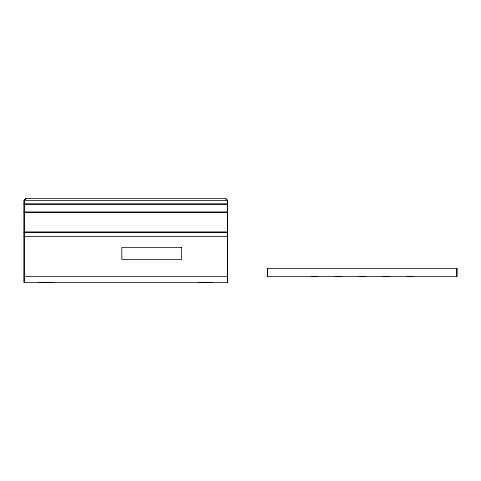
<?xml version="1.0" encoding="UTF-8"?>
<svg xmlns="http://www.w3.org/2000/svg" width="481" height="481" viewBox="0 0 481 481"><rect width="100%" height="100%" fill="white"/><g stroke="black" fill="none" stroke-linecap="round" stroke-linejoin="round"><path stroke-width="0.72" d="M26.142 198.406L24.17 200.403L24.17 282.395M24.05 200.403L26.046 198.406L225.541 198.406L227.531 200.403L227.531 282.395L24.05 282.395L24.05 200.403L227.531 200.403M24.05 203.794L227.531 203.794M24.05 204.389L227.531 204.389M24.05 211.971L227.531 211.971M24.05 212.572L227.531 212.572M24.05 231.92L227.531 231.92M24.05 232.521L227.531 232.521M24.05 236.508L227.531 236.508M24.05 276.407L227.531 276.407M311.321 276.611L317.304 276.611M335.257 276.611L341.245 276.611M359.199 276.611L365.181 276.611M383.141 276.611L389.123 276.611M407.076 276.611L413.059 276.611M39.009 282.594L52.976 282.594M198.605 282.594L212.572 282.594M225.439 198.406L227.411 200.403L227.411 282.395M456.854 268.428L456.854 276.407M267.532 268.428L267.532 276.407M181.65 247.481L121.801 247.481L121.801 259.451L181.65 259.451L181.65 247.481M456.95 268.428L267.43 268.428L267.43 276.407L456.95 276.407L456.95 268.428"/></g></svg>
